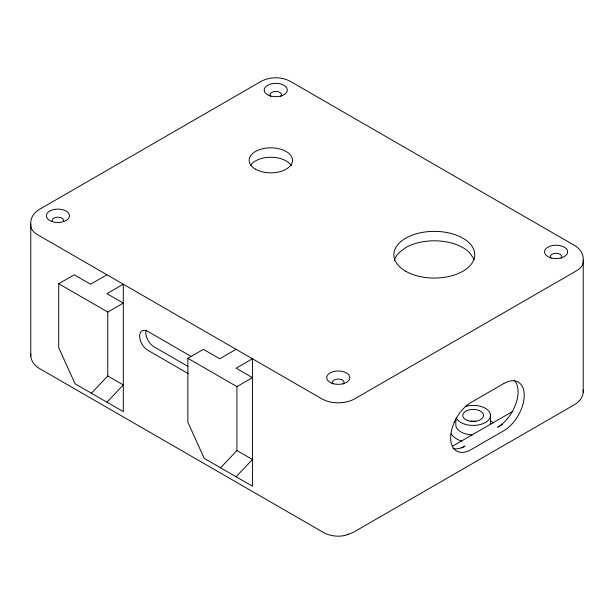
<?xml version="1.0" encoding="UTF-8"?>
<svg xmlns="http://www.w3.org/2000/svg" width="614" height="614" viewBox="0 0 614 614"><rect width="100%" height="100%" fill="white"/><g stroke="black" fill="none" stroke-linecap="round" stroke-linejoin="round"><path stroke-width="0.92" d="M344.231 535.638L352.82 532.63L574.735 404.511C579.125 401.886 582.77 397.519 583.216 392.269L583.216 260.167C583.799 254.066 579.831 248.517 574.735 245.562L290.284 81.34C281.373 76.604 270.099 76.604 261.18 81.34L39.265 209.458C34.169 212.413 30.201 217.962 30.784 224.064L30.784 356.166C31.291 361.4 34.844 365.791 39.265 368.408L323.716 532.63C330.109 536.037 337.731 536.981 344.807 535.5M91.417 393.229L107.765 375.968L107.765 312.058L58.721 283.745L58.721 347.654L75.069 383.788L123.299 411.633L123.299 284.213L106.951 293.653L123.299 303.093L107.765 312.058M106.951 402.193L123.299 384.932L107.765 375.968M220.564 467.791L236.912 450.53L236.912 386.62L187.869 358.307L187.869 422.217L204.216 458.351L252.438 486.196L252.438 358.776L236.091 368.216L252.438 377.648L236.912 386.62M236.091 476.756L252.438 459.495L236.912 450.53M58.721 283.745L74.256 274.78L90.603 284.213L106.951 274.78M187.869 358.307L203.395 349.335L219.743 358.776L236.091 349.335M452.48 446.201L512.928 411.303M461.651 447.99L464.959 446.079A28.896 16.685 -60 0 1 452.948 448.512M502.613 424.343L497.655 427.206A28.896 16.685 -60 0 0 515.86 403.812A28.896 16.685 -60 0 0 514.187 380.196M347.401 534.832L348.276 534.61M190.87 356.266L147.813 331.406A11.559 6.677 60 0 0 139.647 336.127A11.559 6.677 60 0 0 147.813 350.279L188.391 373.703M187.892 366.343L153.945 346.741A11.559 6.677 60 0 1 146.055 330.301M583.216 389.944L583.216 392.269M490.448 414.88L490.448 424.32M455.818 418.763L455.818 425.372A17.338 10.008 0 0 0 472.227 434.842M30.784 353.841L30.784 356.166M583.216 260.167A23.117 13.347 0 0 1 576.531 270.766L354.616 398.885A23.117 13.347 0 0 1 321.92 398.885L37.469 234.663A23.117 13.347 0 0 1 30.784 224.064M551.088 258.279A5.779 3.339 0 0 1 556.092 253.275A5.779 3.339 0 0 1 561.096 258.279M333.256 384.042A5.779 3.339 0 0 1 338.268 379.038A5.779 3.339 0 0 1 343.272 384.042M52.32 221.37A5.779 3.339 0 0 1 57.908 217.172A5.779 3.339 0 0 1 63.488 221.37M270.728 96.413A5.779 3.339 0 0 1 275.732 91.409A5.779 3.339 0 0 1 280.744 96.413M250.305 165.757A21.674 12.51 0 0 1 270.828 157.261A21.674 12.51 0 0 1 291.358 165.757M394.303 260.674A40.455 23.355 0 0 1 399.269 252.477L405.7 247.642A40.455 23.355 0 0 1 469.342 252.477L473.386 258.11A40.455 23.355 0 0 1 474.054 259.806M461.881 441.228A23.117 13.347 0 0 1 451.213 433.806M454.061 422.018A23.117 13.347 0 0 1 456.048 420.567M490.916 421.035A23.117 13.347 0 0 1 493.326 423.069M465.259 406.483A17.338 10.008 0 0 1 489.089 411.495A17.338 10.008 0 0 1 478.774 424.873A17.338 10.008 0 0 1 456.386 417.996M470.439 421.404A10.4 6.01 0 0 1 475.827 421.404M503.779 383.55L471.084 402.431A28.896 16.685 -60 0 0 450.653 437.82A28.896 16.685 -60 0 0 471.084 449.617L503.779 430.744A28.896 16.685 -60 0 0 524.218 395.347A28.896 16.685 -60 0 0 503.779 383.55M549.722 257.458A11.559 6.677 0 0 0 567.635 252.293A11.559 6.677 0 0 0 550.927 245.922A11.559 6.677 0 0 0 549.722 257.458M269.362 95.592A11.559 6.677 0 0 0 287.275 90.427A11.559 6.677 0 0 0 270.574 84.057A11.559 6.677 0 0 0 269.362 95.592M331.89 383.22A11.559 6.677 0 0 0 349.803 378.055A11.559 6.677 0 0 0 333.103 371.685A11.559 6.677 0 0 0 331.89 383.22M51.53 221.355A11.559 6.677 0 0 0 69.443 216.189A11.559 6.677 0 0 0 52.743 209.819A11.559 6.677 0 0 0 51.53 221.355M255.508 169.188A21.674 12.51 0 0 0 291.765 163.577A21.674 12.51 0 0 0 265.225 148.25A21.674 12.51 0 0 0 255.508 169.188M405.7 271.234A40.455 23.355 0 0 0 473.386 260.766A40.455 23.355 0 0 0 423.837 232.161A40.455 23.355 0 0 0 405.7 271.234M467.929 420.605A10.4 6.01 0 0 0 483.533 415.409A10.4 6.01 0 0 0 467.929 410.206A10.4 6.01 0 0 0 467.929 420.605"/></g></svg>
